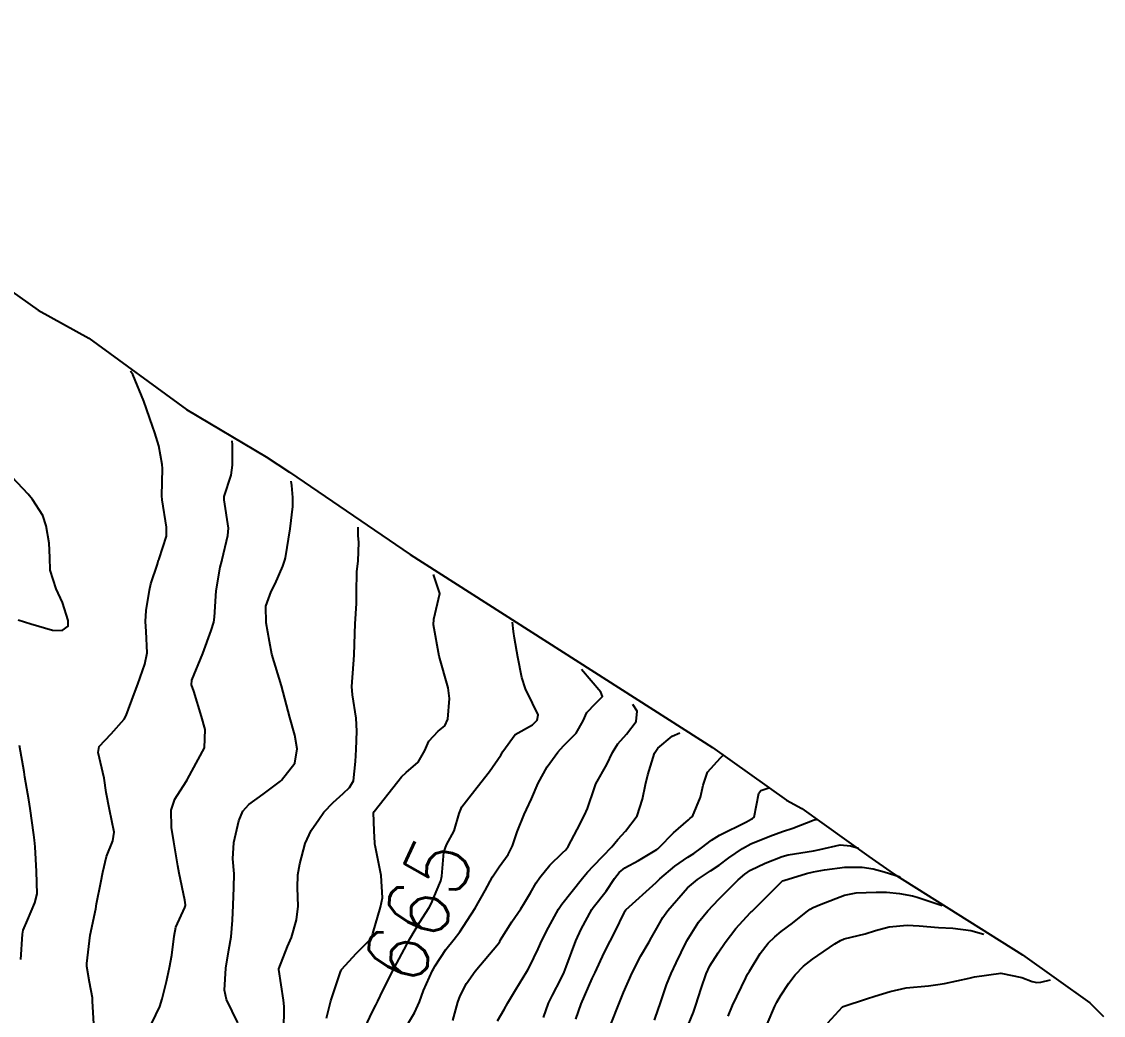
# Model space of a CAD drawing. Header units: metres. Extents: x 292545 to 299085, y 7450245 to 7463078.
# Drawn here: x 296563.4 to 296632.3, y 7461694 to 7461757.3 of the extents above; entities that cross this region are included whole.
import ezdxf
from ezdxf.enums import TextEntityAlignment as Align

# ---------------------------------------------------------------- set-up
doc = ezdxf.new("R2010")
doc.units = ezdxf.units.M
for name, color, linetype in [('Area', 45, 'Continuous'), ('Cotas', 45, 'Continuous'), ('Curvas de Nivel 1m', 11, 'Continuous'), ('Curvas de Nivel 5m', 15, 'Continuous'), ('Vias Primárias', 230, 'Continuous')]:
    doc.layers.add(name, color=color, linetype=linetype)
doc.styles.add('Style-STANDARD', font='STANDARD.shx')

msp = doc.modelspace()

# ---------------------------------------------------------------- linework, layer by layer
at = {"layer": 'Area'}
msp.add_polyline3d([(296555.921, 7461744.954, 659.654), (296564.462, 7461738.9, 662.073), (296567.691, 7461737.124, 663.333), (296573.913, 7461732.586, 662.704), (296578.992, 7461729.574, 664.673), (296580.469, 7461728.603, 664.194), (296588.158, 7461723.354, 666.774), (296607.414, 7461711.075, 673.344), (296612.109, 7461707.715, 671.893), (296613.092, 7461707.189, 672.283), (296617.352, 7461704.13, 674.304), (296618.91, 7461703.06, 674.934), (296627.149, 7461697.878, 679.684), (296631.439, 7461694.826, 684.726), (296632.29, 7461693.951, 685.247)], dxfattribs=at)
at = {"layer": 'Curvas de Nivel 1m', "flags": 128}
for points, elevation in [([(296571.717, 7461693.529), (296572.215, 7461694.598), (296572.377, 7461695.084), (296572.64, 7461696.185), (296572.833, 7461697.079), (296572.973, 7461697.87), (296573.123, 7461699.077), (296573.231, 7461699.633), (296573.801, 7461700.884), (296573.854, 7461701.018), (296573.852, 7461701.07), (296573.806, 7461701.37), (296573.448, 7461703.074), (296573.369, 7461703.536), (296573.107, 7461705.077), (296572.951, 7461705.99), (296572.94, 7461707.079), (296573.18, 7461707.78), (296573.891, 7461708.92), (296573.955, 7461709.007), (296573.989, 7461709.069), (296574.662, 7461710.312), (296575.069, 7461711.053), (296575.111, 7461712.229), (296574.867, 7461713.056), (296574.375, 7461714.655), (296574.228, 7461715.066), (296574.263, 7461715.353), (296574.946, 7461717.056), (296575.479, 7461718.519), (296575.654, 7461719.045), (296575.705, 7461719.358), (296575.802, 7461721.044), (296576.058, 7461722.541), (296576.165, 7461722.936), (296576.189, 7461723.039), (296576.555, 7461724.558), (296576.599, 7461725.035), (296576.307, 7461726.841), (296576.313, 7461727.038), (296576.762, 7461728.398), (296576.85, 7461729.033), (296576.854, 7461730.331), (296576.833, 7461730.58)], 661), ([(296563.189, 7461719.198), (296564.011, 7461718.953), (296565.388, 7461718.55), (296566.007, 7461718.525), (296566.382, 7461718.784), (296566.389, 7461719.156), (296566.03, 7461720.294), (296565.621, 7461721.166), (296565.236, 7461722.354), (296565.22, 7461723.173), (296565.171, 7461724.079), (296564.974, 7461725.177), (296564.762, 7461725.843), (296564.11, 7461726.864), (296563.828, 7461727.193), (296562.131, 7461728.987)], 659), ([(296577.189, 7461693.549), (296576.472, 7461695.039), (296576.338, 7461695.641), (296576.42, 7461697.04), (296576.616, 7461698.192), (296576.76, 7461699.035), (296576.844, 7461700.085), (296576.88, 7461701.034), (296576.939, 7461702.158), (296576.941, 7461703.033), (296576.874, 7461703.998), (296576.921, 7461705.034), (296577.252, 7461706.414), (296577.496, 7461707.026), (296577.877, 7461707.45), (296578.788, 7461708.107), (296579.892, 7461708.938), (296579.969, 7461708.999), (296580.823, 7461710.073), (296580.971, 7461710.984), (296580.813, 7461711.869), (296580.493, 7461712.992), (296579.973, 7461715), (296579.358, 7461717.006), (296579.194, 7461717.815), (296578.986, 7461719.01), (296578.974, 7461720.066), (296579.31, 7461721.007), (296579.565, 7461721.487), (296580.059, 7461722.622), (296580.179, 7461722.998), (296580.212, 7461723.146), (296580.519, 7461724.993), (296580.681, 7461726.415), (296580.688, 7461726.991), (296580.619, 7461727.74), (296580.583, 7461728.02)], 662), ([(296580.114, 7461692.996), (296580.124, 7461694.599), (296580.09, 7461694.996), (296579.794, 7461696.958), (296579.792, 7461697), (296580.347, 7461698.422), (296580.607, 7461698.992), (296580.925, 7461700.114), (296581.015, 7461700.982), (296580.977, 7461702.145), (296580.996, 7461702.982), (296581.134, 7461703.68), (296581.468, 7461704.976), (296581.861, 7461705.792), (296582.334, 7461706.499), (296582.668, 7461706.962), (296583.255, 7461707.58), (296583.885, 7461708.141), (296584.301, 7461708.534), (296584.544, 7461708.943), (296584.677, 7461710.176), (296584.709, 7461710.942), (296584.757, 7461712.12), (296584.711, 7461712.942), (296584.476, 7461714.434), (296584.44, 7461714.945), (296584.551, 7461716.381), (296584.593, 7461716.944), (296584.629, 7461718.321), (296584.646, 7461718.944), (296584.731, 7461720.245), (296584.736, 7461720.943), (296584.754, 7461722.245), (296584.838, 7461722.942), (296584.889, 7461724.128), (296584.851, 7461724.555), (296584.853, 7461725.09)], 663), ([(296582.835, 7461693.844), (296583.109, 7461694.959), (296583.752, 7461696.863), (296583.778, 7461696.924), (296583.79, 7461696.95), (296584.729, 7461697.98), (296585.672, 7461698.931), (296585.719, 7461698.995), (296585.786, 7461699.237), (296586.267, 7461700.923), (296586.391, 7461701.504), (296586.316, 7461702.923), (296585.932, 7461704.848), (296585.916, 7461704.929), (296585.91, 7461704.985), (296585.861, 7461705.776), (296585.828, 7461706.93), (296585.843, 7461706.961), (296585.874, 7461706.994), (296587.379, 7461708.908), (296587.597, 7461709.205), (296587.902, 7461709.489), (296588.658, 7461710.147), (296589.091, 7461710.888), (296589.339, 7461711.475), (296589.935, 7461712.116), (296590.355, 7461712.459), (296590.553, 7461712.874), (296590.651, 7461714.185), (296590.571, 7461714.874), (296589.993, 7461716.88), (296589.644, 7461718.884), (296589.653, 7461719.249), (296590.043, 7461720.88), (296589.643, 7461722.09)], 664), ([(296587.704, 7461692.984), (296588.431, 7461694.184), (296588.741, 7461694.89), (296589.013, 7461695.614), (296589.583, 7461696.882), (296589.642, 7461696.994), (296589.757, 7461697.183), (296590.435, 7461698.212), (296590.948, 7461698.868), (296591.309, 7461699.344), (296591.795, 7461700.064), (296592.293, 7461700.853), (296592.937, 7461701.966), (296593.4, 7461702.836), (296593.56, 7461703.101), (296593.833, 7461703.483), (296594.393, 7461704.276), (296594.679, 7461704.822), (296594.969, 7461705.711), (296595.404, 7461706.815), (296595.567, 7461707.123), (296595.883, 7461707.816), (296596.302, 7461708.804), (296596.869, 7461709.835), (296597.562, 7461710.785), (296597.927, 7461711.17), (296598.718, 7461711.989), (296599.162, 7461712.768), (296599.406, 7461713.308), (296599.954, 7461713.868), (296600.391, 7461714.324), (296600.298, 7461714.587), (296599.073, 7461716.04)], 666), ([(296590.881, 7461693.703), (296591.197, 7461694.865), (296591.334, 7461695.266), (296591.745, 7461696.064), (296592.29, 7461696.852), (296593.771, 7461698.606), (296593.862, 7461698.739), (296593.915, 7461698.829), (296594.635, 7461699.977), (296595.193, 7461700.816), (296595.433, 7461701.187), (296595.813, 7461701.834), (296596.172, 7461702.454), (296596.409, 7461702.804), (296597.052, 7461703.58), (296597.847, 7461704.366), (296598.059, 7461704.569), (296598.222, 7461704.776), (296598.788, 7461705.846), (296599.26, 7461706.766), (296599.439, 7461707.202), (296599.89, 7461708.516), (296599.948, 7461708.704), (296599.976, 7461708.759), (296600.681, 7461709.983), (296601.042, 7461710.749), (296601.376, 7461711.298), (296601.935, 7461711.924), (296602.548, 7461712.731), (296602.616, 7461713.394), (296602.343, 7461713.81)], 667), ([(296593.716, 7461693.688), (296594.149, 7461694.404), (296594.377, 7461694.824), (296594.876, 7461695.685), (296595.58, 7461696.812), (296595.646, 7461696.92), (296595.756, 7461697.126), (296596.304, 7461698.268), (296596.548, 7461698.802), (296596.96, 7461699.624), (296597.594, 7461700.792), (296597.675, 7461700.921), (296597.806, 7461701.098), (296599.125, 7461702.77), (296599.455, 7461703.138), (296599.835, 7461703.537), (296600.432, 7461704.166), (296600.994, 7461704.749), (296601.388, 7461705.214), (296601.863, 7461705.755), (296602.61, 7461706.729), (296602.955, 7461707.795), (296603.138, 7461708.721), (296603.296, 7461709.326), (296603.721, 7461710.713), (296603.926, 7461711.038), (296604.832, 7461711.803), (296605.333, 7461712)], 668), ([(296563.369, 7461697.584), (296563.468, 7461699.193), (296563.521, 7461699.457), (296563.792, 7461700.089), (296564.257, 7461701.183), (296564.399, 7461701.771), (296564.368, 7461703.182), (296564.274, 7461704.756), (296564.23, 7461705.184), (296564.186, 7461705.515), (296563.969, 7461707.189), (296563.881, 7461707.738), (296563.615, 7461709.193), (296563.576, 7461709.523), (296563.283, 7461711.196)], 659), ([(296596.636, 7461693.884), (296596.961, 7461694.798), (296597.209, 7461695.324), (296597.748, 7461696.34), (296597.961, 7461696.787), (296598.084, 7461697.113), (296598.704, 7461698.776), (296599.043, 7461699.513), (296599.715, 7461700.761), (296599.804, 7461700.885), (296600.625, 7461701.941), (296601.155, 7461702.747), (296601.453, 7461703.119), (296601.833, 7461703.408), (296602.689, 7461703.878), (296603.851, 7461704.579), (296603.929, 7461704.632), (296604.015, 7461704.708), (296604.921, 7461705.641), (296605.871, 7461706.481), (296605.993, 7461706.567), (296606.134, 7461706.687), (296606.648, 7461707.92), (296606.816, 7461708.681), (296607.085, 7461709.499), (296607.919, 7461710.409), (296608.041, 7461710.548), (296608.073, 7461710.57)], 669), ([(296600.958, 7461693.504), (296601.434, 7461694.743), (296601.523, 7461694.955), (296601.74, 7461695.488), (296602.289, 7461696.732), (296602.851, 7461697.81), (296603.363, 7461698.716), (296603.513, 7461698.978), (296603.784, 7461699.425), (296604.253, 7461700.248), (296604.563, 7461700.702), (296605.817, 7461702.142), (296606.453, 7461702.684), (296607.288, 7461703.219), (296607.837, 7461703.592), (296608.45, 7461704.055), (296609.307, 7461704.648), (296609.856, 7461704.942), (296611.049, 7461705.434), (296611.859, 7461705.722), (296612.529, 7461705.948), (296613.871, 7461706.474), (296613.968, 7461706.502), (296614.003, 7461706.5), (296614.033, 7461706.49)], 671), ([(296603.718, 7461693.717), (296603.967, 7461694.47), (296604.049, 7461694.707), (296604.484, 7461695.964), (296604.776, 7461696.7), (296605.087, 7461697.369), (296605.728, 7461698.69), (296605.742, 7461698.722), (296605.774, 7461698.773), (296606.52, 7461699.955), (296607.1, 7461700.677), (296607.81, 7461701.416), (296609.035, 7461702.652), (296609.457, 7461703.017), (296609.832, 7461703.267), (296610.748, 7461703.722), (296611.838, 7461704.144), (296612.215, 7461704.24), (296613.842, 7461704.506), (296614.232, 7461704.594), (296615.532, 7461704.891), (296616.181, 7461704.825), (296616.693, 7461704.67)], 672), ([(296605.708, 7461693.045), (296606.185, 7461694.227), (296606.342, 7461694.684), (296606.685, 7461695.739), (296607.01, 7461696.677), (296607.245, 7461697.188), (296607.766, 7461698.009), (296608.209, 7461698.663), (296608.882, 7461699.558), (296609.802, 7461700.546), (296609.849, 7461700.593), (296609.9, 7461700.639), (296611.822, 7461702.548), (296611.859, 7461702.583), (296611.948, 7461702.619), (296613.382, 7461703.05), (296613.828, 7461703.154), (296614.528, 7461703.288), (296615.832, 7461703.468), (296616.936, 7461703.455), (296617.638, 7461703.344), (296618.331, 7461703.171), (296619.353, 7461702.84)], 673), ([(296608.406, 7461693.976), (296608.671, 7461694.656), (296609.536, 7461696.428), (296609.643, 7461696.642), (296609.755, 7461696.85), (296610.434, 7461697.965), (296610.957, 7461698.628), (296611.372, 7461699.031), (296611.784, 7461699.373), (296612.498, 7461699.907), (296613.375, 7461700.604), (296613.618, 7461700.789), (296613.806, 7461700.895), (296614.316, 7461701.1), (296615.814, 7461701.675), (296616.545, 7461701.834), (296617.816, 7461701.879), (296618.488, 7461701.868), (296619.303, 7461701.788), (296620.147, 7461701.631), (296620.432, 7461701.555), (296622.023, 7461701.02)], 674), ([(296614.74, 7461693.562), (296615.675, 7461694.571), (296615.733, 7461694.604), (296617.207, 7461695.086), (296617.74, 7461695.26), (296618.724, 7461695.559), (296619.745, 7461695.773), (296621.157, 7461695.919), (296621.748, 7461695.987), (296622.18, 7461696.064), (296623.752, 7461696.388), (296624.076, 7461696.475), (296625.756, 7461696.716), (296627.101, 7461696.437), (296627.75, 7461696.185), (296628.051, 7461696.126), (296628.306, 7461696.144), (296628.933, 7461696.29)], 676)]:
    msp.add_lwpolyline(points, dxfattribs=dict(at, elevation=elevation))
at = {"layer": 'Curvas de Nivel 5m', "flags": 128}
for points, elevation in [([(296568.033, 7461693.137), (296567.939, 7461694.93), (296567.928, 7461695.138), (296567.743, 7461696.14), (296567.566, 7461697.142), (296567.567, 7461697.331), (296567.783, 7461699.14), (296568.134, 7461700.802), (296568.193, 7461701.136), (296568.459, 7461702.491), (296568.586, 7461703.132), (296568.822, 7461704.147), (296569.234, 7461705.126), (296569.304, 7461705.68), (296569.022, 7461707.129), (296568.802, 7461708.218), (296568.664, 7461709.132), (296568.29, 7461710.765), (296568.352, 7461711.136), (296569.114, 7461711.946), (296569.94, 7461712.87), (296570.071, 7461713.118), (296570.584, 7461714.49), (296570.817, 7461715.107), (296571.259, 7461716.374), (296571.402, 7461717.099), (296571.357, 7461718.45), (296571.296, 7461719.101), (296571.339, 7461719.781), (296571.56, 7461721.095), (296571.654, 7461721.486), (296572.059, 7461722.74), (296572.143, 7461723.008), (296572.172, 7461723.089), (296572.638, 7461724.523), (296572.639, 7461725.084), (296572.357, 7461726.84), (296572.339, 7461727.088), (296572.388, 7461728.83), (296572.367, 7461729.088), (296572.15, 7461730.258), (296571.907, 7461731.093), (296571.751, 7461731.51), (296571.199, 7461733.1), (296570.49, 7461734.817), (296570.343, 7461735.01)], 660), ([(296585.322, 7461693.32), (296585.722, 7461694.197), (296585.972, 7461694.684), (296586.097, 7461694.925), (296586.426, 7461695.606), (296587.073, 7461696.91), (296587.316, 7461697.35), (296587.773, 7461698.228), (296588.005, 7461698.673), (296588.126, 7461698.897), (296588.745, 7461699.939), (296589.36, 7461700.884), (296589.516, 7461701.172), (296589.813, 7461701.895), (296590.099, 7461702.598), (296590.164, 7461702.877), (296590.303, 7461704.419), (296590.471, 7461704.874), (296590.963, 7461705.768), (296591.273, 7461706.866), (296591.45, 7461707.291), (296591.883, 7461707.881), (296592.655, 7461708.849), (296593.201, 7461709.543), (296593.919, 7461710.587), (296594.012, 7461710.739), (296594.062, 7461710.829), (296594.849, 7461711.906), (296595.94, 7461712.506), (296596.252, 7461712.805), (296596.296, 7461713.154), (296595.954, 7461713.885), (296595.497, 7461714.815), (296595.258, 7461715.532), (296595.018, 7461716.82), (296594.806, 7461718.02), (296594.733, 7461718.459), (296594.673, 7461719.05)], 665), ([(296598.713, 7461693.78), (296599.044, 7461694.77), (296599.749, 7461696.379), (296599.878, 7461696.632), (296599.936, 7461696.758), (296600.504, 7461698.014), (296600.881, 7461698.749), (296601.193, 7461699.334), (296601.801, 7461700.586), (296601.854, 7461700.688), (296601.896, 7461700.739), (296603.821, 7461702.484), (296604.06, 7461702.708), (296605.008, 7461703.526), (296605.844, 7461704.095), (296606.212, 7461704.322), (296606.701, 7461704.682), (296607.346, 7461705.187), (296607.861, 7461705.489), (296609.579, 7461706.353), (296609.872, 7461706.508), (296609.958, 7461706.552), (296610.068, 7461706.638), (296610.355, 7461708.168), (296610.487, 7461708.335), (296611.063, 7461708.52)], 670), ([(296610.882, 7461693.462), (296611.381, 7461694.624), (296611.497, 7461694.861), (296611.739, 7461695.276), (296612.274, 7461696.088), (296612.67, 7461696.611), (296613.198, 7461697.167), (296613.763, 7461697.609), (296615.199, 7461698.579), (296615.549, 7461698.8), (296615.778, 7461698.893), (296617.124, 7461699.216), (296617.786, 7461699.428), (296618.662, 7461699.669), (296619.792, 7461699.773), (296620.572, 7461699.731), (296621.79, 7461699.614), (296622.701, 7461699.58), (296623.855, 7461699.44), (296624.683, 7461699.2)], 675)]:
    msp.add_lwpolyline(points, dxfattribs=dict(at, elevation=elevation))
at = {"layer": 'Vias Primárias'}
for points in [[(296211.683, 7461646.797), (296258.11, 7461626.877), (296291.299, 7461614.233), (296330.84, 7461599.436), (296368.634, 7461585.448, -0.028434), (296390.594, 7461575.869, 0.000017), (296427.552, 7461557.182, 0.000726)], [(296424.649, 7461551.441, -0.000017), (296387.691, 7461570.128, 0.028434), (296366.401, 7461579.415), (296328.596, 7461593.407), (296289.026, 7461608.215), (296255.696, 7461620.913), (296209.136, 7461640.89)]]:
    msp.add_lwpolyline(points, format="xyb", dxfattribs=at)

# ---------------------------------------------------------------- texts
at = {"layer": 'Cotas', "style": 'Style-STANDARD'}
msp.add_text('665', height=4, rotation=65.68818, dxfattribs=at).set_placement((296588.663, 7461700.714, 665), align=Align.MIDDLE_CENTER)

doc.saveas('drawing.dxf')
